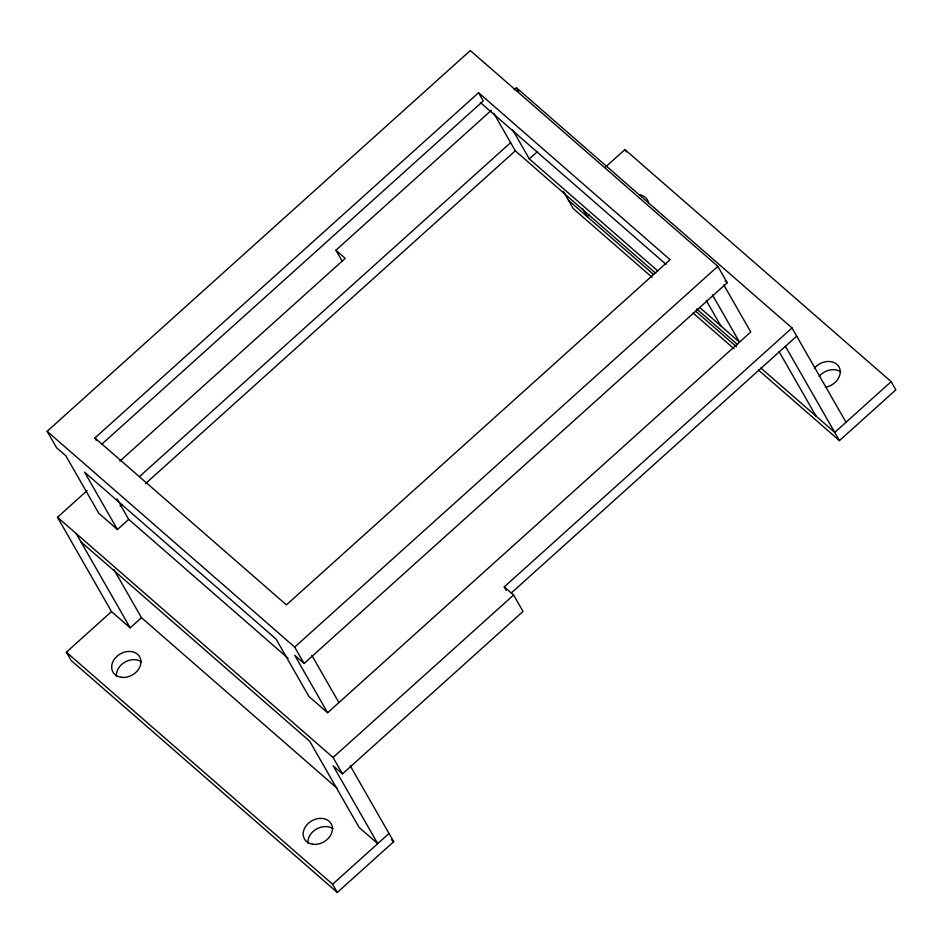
<?xml version="1.0" encoding="UTF-8"?>
<svg xmlns="http://www.w3.org/2000/svg" width="943" height="943" viewBox="0 0 943 943"><rect width="100%" height="100%" fill="white"/><g stroke="black" fill="none" stroke-linecap="round" stroke-linejoin="round"><path stroke-width="1.41" d="M117.038 498.965L128.72 519.381L117.439 529.53L98.756 513.251L65.88 455.846L56.545 447.701L47.15 431.305L470.298 50.545L717.835 266.327L727.23 282.735L304.082 663.483L294.746 655.35L327.61 712.743L750.758 331.983L723.729 284.798M94.925 437.965L478.572 92.744L670.072 259.667L286.413 604.887L94.925 437.965L96.257 440.31M101.797 444.2L483.276 100.948L478.572 92.744M342.403 261.565L335.908 250.213L491.279 110.402M514.265 89.726L516.446 87.758L792.014 327.964L846.012 422.264M113.926 569.584L141.474 617.7L130.193 627.849L111.51 611.571L57.511 517.271L87.051 490.69M119.867 461.151L345.244 258.358L335.908 250.213M139.588 476.498L510.623 142.641M120.209 506.367L122.401 504.399M145.387 483.724L515.314 150.845L493.814 113.301M657.707 270.853L529.306 158.931L537.51 151.552M350.254 765.799L393.714 841.686L337.299 892.455L71.079 660.383L66.375 652.179L111.51 611.571M605.583 166.994L624.926 149.583L891.159 381.656L895.85 389.848L839.435 440.617L758.455 370.033M589.245 214.792L587.194 216.642L582.845 209.04M304.082 663.483L294.688 647.087L717.835 266.327M506.285 590.401L504.269 586.876L792.014 327.964M511.153 593.112L796.705 336.168M513.617 595.021L523 611.429L342.462 773.885L333.068 757.477L513.617 595.021L504.269 586.876M337.299 892.455L332.596 884.251L389.023 833.482M891.159 381.656L834.732 432.424L760.777 367.947M725.155 280.92L727.23 282.735M480.341 102.492L666.076 264.405M699.765 307.524L739.477 342.144L712.448 294.947M515.314 150.845L655.727 273.246M696.629 308.903L737.544 344.56M568.511 200.352L653.534 274.46M695.545 311.084L736.448 346.741M651.967 277.207L573.203 208.556L563.395 191.417M693.011 312.982L734.055 348.757M47.15 431.305L294.688 647.087M128.72 519.381L288.122 658.32M327.61 712.743L308.927 696.464L276.063 639.059L84.564 472.137L117.439 529.53M57.511 517.271L333.068 757.477M80.886 541.754L309.74 741.257L359.047 827.353L377.73 843.643L333.127 765.74L342.462 773.885M141.474 617.7L337.17 788.289M391.498 839.753L393.714 841.686M66.375 652.179L332.596 884.251M785.425 346.317L839.435 440.617M779.071 351.562L816.049 416.134M624.926 149.583L626.27 151.929M706.189 300.346L720.794 325.854M516.446 87.758L518.615 91.542M512.497 129.592L529.306 158.931M311.874 655.397L338.902 702.594M76.194 533.549L130.193 627.849M639.189 194.671A15.383 12.141 -29.8 0 1 648.525 202.816M814.422 368.218A15.383 12.141 -29.8 0 1 838.893 366.768A15.383 12.141 -29.8 0 1 825.479 387.231M819.113 376.41A15.383 12.141 -29.8 0 1 840.708 371.848M116.402 676.296A15.383 12.141 -29.8 0 1 124.9 662.151A15.383 12.141 -29.8 0 1 141.438 661.821M307.901 843.219A15.383 12.141 -29.8 0 1 316.4 829.086A15.383 12.141 -29.8 0 1 332.926 828.756M121.211 677.31A15.383 12.141 -29.8 0 0 140.755 659.723A15.383 12.141 -29.8 0 0 116.967 656.304A15.383 12.141 -29.8 0 0 121.211 677.31M312.699 844.233A15.383 12.141 -29.8 0 0 332.242 826.657A15.383 12.141 -29.8 0 0 308.467 823.227A15.383 12.141 -29.8 0 0 312.699 844.233"/></g></svg>
